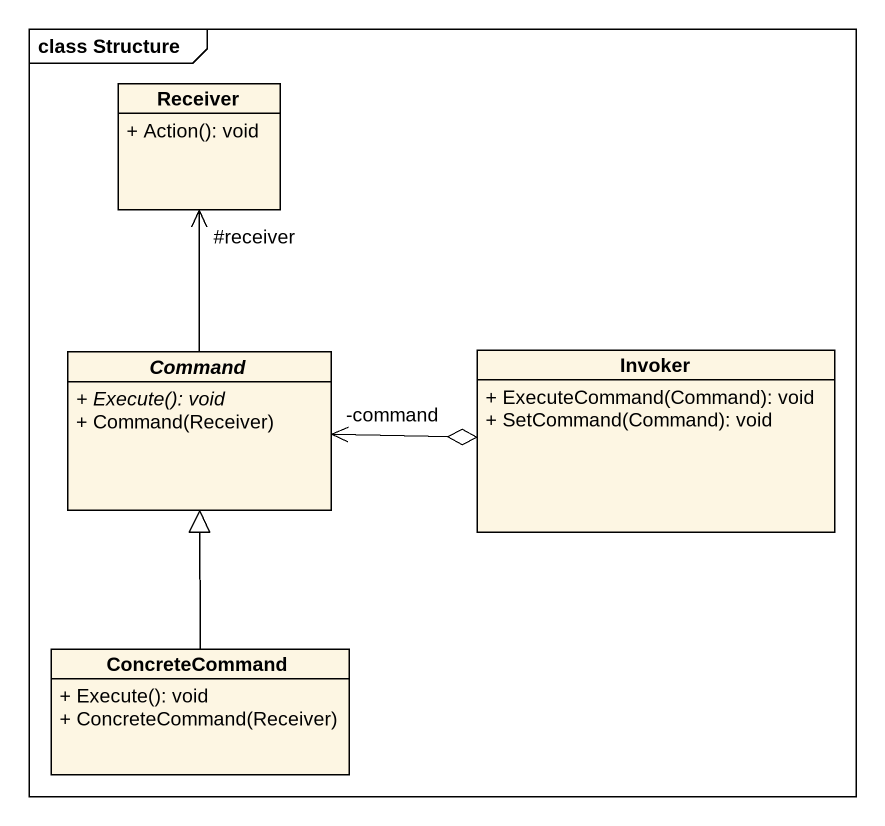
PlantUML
@startuml
mainframe class Structure
hide circle
hide empty members
skinparam classAttributeIconSize 0
class Receiver {
  + Action(): void
}
abstract class Command {
  {abstract} + Execute(): void
  + Command(Receiver)
}
class Invoker {
  + ExecuteCommand(Command): void
  + SetCommand(Command): void
}
class ConcreteCommand {
  + Execute(): void
  + ConcreteCommand(Receiver)
}
Command -up-> "#receiver" Receiver
Invoker o-left-> "-command" Command
ConcreteCommand -up-|> Command
@enduml
